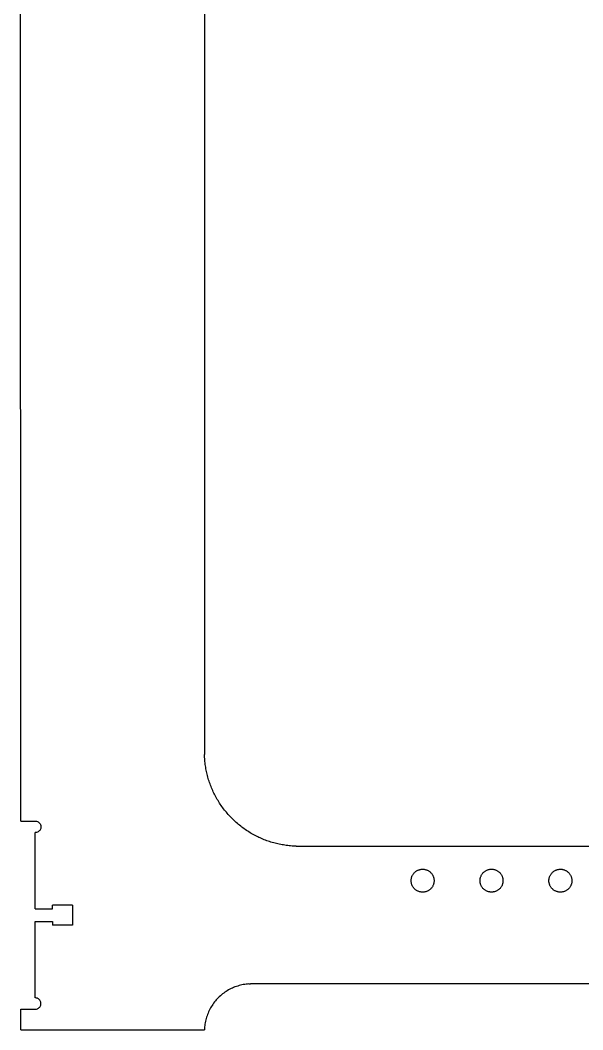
# Model space of a CAD drawing. Extents: x -100 to 100, y -46 to 46.
# Drawn here: x -99.7 to -87.46, y -45.92 to -23.92 of the extents above; entities that cross this region are included whole.
import ezdxf

# ---------------------------------------------------------------- set-up
doc = ezdxf.new("R2010")
doc.units = 0
doc.header["$MEASUREMENT"] = 0
doc.layers.get('0').update_dxf_attribs({"linetype": 'CONTINUOUS'})

msp = doc.modelspace()

# ---------------------------------------------------------------- linework, layer by layer
for p, q in [((-95.69, -7.916), (-95.692, -39.916)), ((-99.691, -41.369), (-99.704, -9.714)), ((-95.691, -39.947), (-95.692, -39.916)), ((-95.69, -39.978), (-95.691, -39.947)), ((-95.688, -40.009), (-95.69, -39.978)), ((-95.685, -40.04), (-95.688, -40.009)), ((-95.682, -40.071), (-95.685, -40.04)), ((-95.679, -40.102), (-95.682, -40.071)), ((-95.675, -40.133), (-95.679, -40.102)), ((-95.67, -40.164), (-95.675, -40.133)), ((-95.665, -40.195), (-95.67, -40.164)), ((-95.66, -40.226), (-95.665, -40.195)), ((-95.654, -40.256), (-95.66, -40.226)), ((-95.648, -40.287), (-95.654, -40.256)), ((-95.641, -40.317), (-95.648, -40.287)), ((-95.634, -40.348), (-95.641, -40.317)), ((-95.626, -40.378), (-95.634, -40.348)), ((-95.618, -40.408), (-95.626, -40.378)), ((-95.61, -40.438), (-95.618, -40.408)), ((-95.601, -40.468), (-95.61, -40.438)), ((-95.591, -40.498), (-95.601, -40.468)), ((-95.581, -40.527), (-95.591, -40.498)), ((-95.571, -40.557), (-95.581, -40.527)), ((-95.56, -40.586), (-95.571, -40.557)), ((-95.549, -40.615), (-95.56, -40.586)), ((-95.537, -40.644), (-95.549, -40.615)), ((-95.525, -40.673), (-95.537, -40.644)), ((-95.513, -40.701), (-95.525, -40.673)), ((-95.5, -40.729), (-95.513, -40.701)), ((-95.486, -40.758), (-95.5, -40.729)), ((-95.472, -40.785), (-95.486, -40.758)), ((-95.458, -40.813), (-95.472, -40.785)), ((-95.443, -40.841), (-95.458, -40.813)), ((-95.428, -40.868), (-95.443, -40.841)), ((-95.413, -40.895), (-95.428, -40.868)), ((-95.397, -40.922), (-95.413, -40.895)), ((-95.381, -40.948), (-95.397, -40.922)), ((-95.364, -40.975), (-95.381, -40.948)), ((-95.347, -41.001), (-95.364, -40.975)), ((-95.329, -41.027), (-95.347, -41.001)), ((-95.311, -41.052), (-95.329, -41.027)), ((-95.293, -41.077), (-95.311, -41.052)), ((-95.275, -41.102), (-95.293, -41.077)), ((-95.255, -41.127), (-95.275, -41.102)), ((-95.236, -41.152), (-95.255, -41.127)), ((-95.216, -41.176), (-95.236, -41.152)), ((-95.196, -41.199), (-95.216, -41.176)), ((-95.176, -41.223), (-95.196, -41.199)), ((-95.155, -41.246), (-95.176, -41.223)), ((-95.134, -41.269), (-95.155, -41.246)), ((-95.112, -41.292), (-95.134, -41.269)), ((-95.09, -41.314), (-95.112, -41.292)), ((-95.068, -41.336), (-95.09, -41.314)), ((-95.045, -41.357), (-95.068, -41.336)), ((-95.023, -41.378), (-95.045, -41.357)), ((-99.691, -41.369), (-99.379, -41.369)), ((-99.379, -41.369), (-99.363, -41.37)), ((-99.363, -41.37), (-99.347, -41.373)), ((-99.347, -41.373), (-99.331, -41.378)), ((-99.331, -41.378), (-99.316, -41.385)), ((-99.316, -41.385), (-99.303, -41.394)), ((-99.303, -41.394), (-99.29, -41.405)), ((-99.28, -41.57), (-99.291, -41.582)), ((-99.29, -41.405), (-99.28, -41.418)), ((-99.28, -41.418), (-99.271, -41.431)), ((-99.271, -41.556), (-99.28, -41.57)), ((-99.271, -41.431), (-99.263, -41.446)), ((-99.263, -41.541), (-99.271, -41.556)), ((-99.263, -41.446), (-99.258, -41.461)), ((-99.258, -41.526), (-99.263, -41.541)), ((-99.258, -41.461), (-99.255, -41.477)), ((-99.255, -41.51), (-99.258, -41.526)), ((-99.255, -41.477), (-99.254, -41.494)), ((-99.254, -41.494), (-99.255, -41.51)), ((-94.999, -41.399), (-95.023, -41.378)), ((-94.976, -41.42), (-94.999, -41.399)), ((-94.952, -41.44), (-94.976, -41.42)), ((-94.928, -41.46), (-94.952, -41.44)), ((-94.904, -41.479), (-94.928, -41.46)), ((-94.879, -41.498), (-94.904, -41.479)), ((-94.854, -41.517), (-94.879, -41.498)), ((-94.829, -41.535), (-94.854, -41.517)), ((-94.803, -41.553), (-94.829, -41.535)), ((-94.777, -41.57), (-94.803, -41.553)), ((-94.751, -41.588), (-94.777, -41.57)), ((-99.363, -41.618), (-99.379, -41.619)), ((-99.379, -43.278), (-99.379, -41.619)), ((-99.347, -41.614), (-99.363, -41.618)), ((-99.331, -41.609), (-99.347, -41.614)), ((-99.316, -41.602), (-99.331, -41.609)), ((-99.303, -41.593), (-99.316, -41.602)), ((-99.291, -41.582), (-99.303, -41.593)), ((-94.725, -41.604), (-94.751, -41.588)), ((-94.698, -41.621), (-94.725, -41.604)), ((-94.672, -41.636), (-94.698, -41.621)), ((-94.645, -41.652), (-94.672, -41.636)), ((-94.617, -41.667), (-94.645, -41.652)), ((-94.59, -41.682), (-94.617, -41.667)), ((-94.562, -41.696), (-94.59, -41.682)), ((-94.534, -41.71), (-94.562, -41.696)), ((-94.506, -41.723), (-94.534, -41.71)), ((-94.478, -41.736), (-94.506, -41.723)), ((-94.449, -41.749), (-94.478, -41.736)), ((-94.42, -41.761), (-94.449, -41.749)), ((-94.391, -41.773), (-94.42, -41.761)), ((-94.362, -41.784), (-94.391, -41.773)), ((-94.333, -41.795), (-94.362, -41.784)), ((-94.304, -41.805), (-94.333, -41.795)), ((-94.274, -41.815), (-94.304, -41.805)), ((-94.244, -41.824), (-94.274, -41.815)), ((-94.215, -41.833), (-94.244, -41.824)), ((-94.185, -41.842), (-94.215, -41.833)), ((-94.155, -41.85), (-94.185, -41.842)), ((-94.124, -41.858), (-94.155, -41.85)), ((-94.094, -41.865), (-94.124, -41.858)), ((-94.064, -41.872), (-94.094, -41.865)), ((-94.033, -41.878), (-94.064, -41.872)), ((-94.002, -41.884), (-94.033, -41.878)), ((-93.972, -41.889), (-94.002, -41.884)), ((-93.941, -41.894), (-93.972, -41.889)), ((-93.91, -41.898), (-93.941, -41.894)), ((-93.879, -41.902), (-93.91, -41.898)), ((-93.848, -41.906), (-93.879, -41.902)), ((-93.817, -41.909), (-93.848, -41.906)), ((-93.786, -41.911), (-93.817, -41.909)), ((-93.755, -41.913), (-93.786, -41.911)), ((-93.724, -41.915), (-93.755, -41.913)), ((-93.693, -41.916), (-93.724, -41.915)), ((-93.693, -41.916), (-75.942, -41.917)), ((-91.084, -42.46), (-91.073, -42.453)), ((-91.073, -42.453), (-91.062, -42.447)), ((-91.062, -42.447), (-91.05, -42.441)), ((-91.05, -42.441), (-91.038, -42.435)), ((-91.038, -42.435), (-91.026, -42.431)), ((-91.026, -42.431), (-91.014, -42.427)), ((-91.014, -42.427), (-91.001, -42.423)), ((-91.001, -42.423), (-90.988, -42.42)), ((-90.988, -42.42), (-90.975, -42.418)), ((-90.975, -42.418), (-90.962, -42.417)), ((-90.962, -42.417), (-90.949, -42.416)), ((-90.949, -42.416), (-90.936, -42.416)), ((-90.936, -42.416), (-90.923, -42.417)), ((-90.923, -42.417), (-90.91, -42.418)), ((-90.91, -42.418), (-90.897, -42.42)), ((-90.897, -42.42), (-90.884, -42.423)), ((-90.884, -42.423), (-90.872, -42.427)), ((-90.872, -42.427), (-90.859, -42.431)), ((-90.859, -42.431), (-90.847, -42.435)), ((-90.847, -42.435), (-90.835, -42.441)), ((-90.835, -42.441), (-90.823, -42.447)), ((-90.823, -42.447), (-90.812, -42.453)), ((-90.812, -42.453), (-90.801, -42.46)), ((-89.59, -42.464), (-89.579, -42.457)), ((-89.579, -42.457), (-89.568, -42.45)), ((-89.568, -42.45), (-89.556, -42.444)), ((-89.556, -42.444), (-89.544, -42.438)), ((-89.544, -42.438), (-89.532, -42.433)), ((-89.532, -42.433), (-89.52, -42.429)), ((-89.52, -42.429), (-89.507, -42.425)), ((-89.507, -42.425), (-89.495, -42.422)), ((-89.495, -42.422), (-89.482, -42.419)), ((-89.482, -42.419), (-89.469, -42.418)), ((-89.469, -42.418), (-89.458, -42.417)), ((-89.458, -42.417), (-89.456, -42.417)), ((-89.456, -42.417), (-89.443, -42.416)), ((-89.443, -42.416), (-89.43, -42.417)), ((-89.43, -42.417), (-89.416, -42.418)), ((-89.416, -42.418), (-89.403, -42.419)), ((-89.403, -42.419), (-89.391, -42.422)), ((-89.391, -42.422), (-89.378, -42.425)), ((-89.378, -42.425), (-89.365, -42.429)), ((-89.365, -42.429), (-89.353, -42.433)), ((-89.353, -42.433), (-89.341, -42.438)), ((-89.341, -42.438), (-89.329, -42.444)), ((-89.329, -42.444), (-89.318, -42.45)), ((-89.318, -42.45), (-89.306, -42.457)), ((-89.306, -42.457), (-89.296, -42.464)), ((-88.082, -42.459), (-88.071, -42.452)), ((-88.071, -42.452), (-88.059, -42.445)), ((-88.059, -42.445), (-88.048, -42.44)), ((-88.048, -42.44), (-88.036, -42.434)), ((-88.036, -42.434), (-88.023, -42.43)), ((-88.023, -42.43), (-88.011, -42.426)), ((-88.011, -42.426), (-87.998, -42.423)), ((-87.998, -42.423), (-87.985, -42.42)), ((-87.985, -42.42), (-87.972, -42.418)), ((-87.972, -42.418), (-87.961, -42.417)), ((-87.961, -42.417), (-87.959, -42.417)), ((-87.959, -42.417), (-87.946, -42.417)), ((-87.946, -42.417), (-87.933, -42.417)), ((-87.933, -42.417), (-87.92, -42.417)), ((-87.92, -42.417), (-87.907, -42.419)), ((-87.907, -42.419), (-87.894, -42.421)), ((-87.894, -42.421), (-87.881, -42.424)), ((-87.881, -42.424), (-87.869, -42.428)), ((-87.869, -42.428), (-87.856, -42.432)), ((-87.856, -42.432), (-87.844, -42.437)), ((-87.844, -42.437), (-87.832, -42.442)), ((-87.832, -42.442), (-87.821, -42.448)), ((-87.821, -42.448), (-87.809, -42.455)), ((-87.809, -42.455), (-87.799, -42.462)), ((-91.193, -42.66), (-91.192, -42.647)), ((-91.193, -42.673), (-91.193, -42.66)), ((-91.192, -42.686), (-91.193, -42.673)), ((-91.192, -42.647), (-91.19, -42.634)), ((-91.19, -42.634), (-91.188, -42.621)), ((-91.188, -42.621), (-91.186, -42.608)), ((-91.186, -42.608), (-91.182, -42.595)), ((-91.182, -42.595), (-91.178, -42.583)), ((-91.178, -42.583), (-91.174, -42.571)), ((-91.174, -42.571), (-91.168, -42.559)), ((-91.168, -42.559), (-91.162, -42.547)), ((-91.162, -42.547), (-91.156, -42.536)), ((-91.156, -42.536), (-91.149, -42.525)), ((-91.149, -42.525), (-91.141, -42.514)), ((-91.141, -42.514), (-91.133, -42.504)), ((-91.133, -42.504), (-91.124, -42.494)), ((-91.124, -42.494), (-91.115, -42.485)), ((-91.115, -42.485), (-91.105, -42.476)), ((-91.105, -42.476), (-91.095, -42.468)), ((-91.095, -42.468), (-91.084, -42.46)), ((-90.801, -42.46), (-90.79, -42.468)), ((-90.79, -42.468), (-90.78, -42.476)), ((-90.78, -42.476), (-90.77, -42.485)), ((-90.77, -42.485), (-90.761, -42.494)), ((-90.761, -42.494), (-90.752, -42.504)), ((-90.752, -42.504), (-90.744, -42.514)), ((-90.744, -42.514), (-90.737, -42.525)), ((-90.737, -42.525), (-90.729, -42.536)), ((-90.729, -42.536), (-90.723, -42.547)), ((-90.723, -42.547), (-90.717, -42.559)), ((-90.717, -42.559), (-90.712, -42.571)), ((-90.712, -42.571), (-90.707, -42.583)), ((-90.707, -42.583), (-90.703, -42.595)), ((-90.703, -42.595), (-90.7, -42.608)), ((-90.7, -42.608), (-90.697, -42.621)), ((-90.697, -42.621), (-90.695, -42.634)), ((-90.695, -42.634), (-90.693, -42.647)), ((-90.693, -42.647), (-90.693, -42.66)), ((-90.693, -42.66), (-90.693, -42.673)), ((-90.693, -42.673), (-90.693, -42.686)), ((-89.693, -42.666), (-89.692, -42.653)), ((-89.692, -42.679), (-89.693, -42.666)), ((-89.692, -42.653), (-89.691, -42.64)), ((-89.691, -42.64), (-89.69, -42.627)), ((-89.69, -42.627), (-89.687, -42.614)), ((-89.687, -42.614), (-89.684, -42.602)), ((-89.684, -42.602), (-89.68, -42.589)), ((-89.68, -42.589), (-89.676, -42.577)), ((-89.676, -42.577), (-89.671, -42.565)), ((-89.671, -42.565), (-89.665, -42.553)), ((-89.665, -42.553), (-89.659, -42.541)), ((-89.659, -42.541), (-89.652, -42.53)), ((-89.652, -42.53), (-89.645, -42.519)), ((-89.645, -42.519), (-89.637, -42.509)), ((-89.637, -42.509), (-89.628, -42.499)), ((-89.628, -42.499), (-89.619, -42.49)), ((-89.619, -42.49), (-89.61, -42.481)), ((-89.61, -42.481), (-89.6, -42.472)), ((-89.6, -42.472), (-89.59, -42.464)), ((-89.296, -42.464), (-89.285, -42.472)), ((-89.285, -42.472), (-89.275, -42.481)), ((-89.275, -42.481), (-89.266, -42.49)), ((-89.266, -42.49), (-89.257, -42.499)), ((-89.257, -42.499), (-89.248, -42.509)), ((-89.248, -42.509), (-89.24, -42.519)), ((-89.24, -42.519), (-89.233, -42.53)), ((-89.233, -42.53), (-89.226, -42.541)), ((-89.226, -42.541), (-89.22, -42.553)), ((-89.22, -42.553), (-89.214, -42.565)), ((-89.214, -42.565), (-89.209, -42.577)), ((-89.209, -42.577), (-89.205, -42.589)), ((-89.205, -42.589), (-89.201, -42.602)), ((-89.201, -42.602), (-89.198, -42.614)), ((-89.198, -42.614), (-89.196, -42.627)), ((-89.196, -42.627), (-89.194, -42.64)), ((-89.194, -42.64), (-89.193, -42.653)), ((-89.193, -42.653), (-89.193, -42.666)), ((-89.193, -42.666), (-89.193, -42.679)), ((-88.193, -42.67), (-88.192, -42.657)), ((-88.192, -42.683), (-88.193, -42.67)), ((-88.192, -42.644), (-88.19, -42.631)), ((-88.192, -42.657), (-88.192, -42.644)), ((-88.19, -42.631), (-88.188, -42.618)), ((-88.188, -42.618), (-88.185, -42.605)), ((-88.185, -42.605), (-88.181, -42.593)), ((-88.181, -42.593), (-88.177, -42.58)), ((-88.177, -42.58), (-88.172, -42.568)), ((-88.172, -42.568), (-88.167, -42.556)), ((-88.167, -42.556), (-88.161, -42.545)), ((-88.161, -42.545), (-88.154, -42.533)), ((-88.154, -42.533), (-88.147, -42.522)), ((-88.147, -42.522), (-88.139, -42.512)), ((-88.139, -42.512), (-88.131, -42.502)), ((-88.131, -42.502), (-88.122, -42.492)), ((-88.122, -42.492), (-88.113, -42.483)), ((-88.113, -42.483), (-88.103, -42.474)), ((-88.103, -42.474), (-88.092, -42.466)), ((-88.092, -42.466), (-88.082, -42.459)), ((-87.799, -42.462), (-87.788, -42.47)), ((-87.788, -42.47), (-87.778, -42.478)), ((-87.778, -42.478), (-87.768, -42.487)), ((-87.768, -42.487), (-87.759, -42.497)), ((-87.759, -42.497), (-87.751, -42.506)), ((-87.751, -42.506), (-87.742, -42.517)), ((-87.742, -42.517), (-87.735, -42.527)), ((-87.735, -42.527), (-87.728, -42.538)), ((-87.728, -42.538), (-87.721, -42.55)), ((-87.721, -42.55), (-87.716, -42.562)), ((-87.716, -42.562), (-87.711, -42.574)), ((-87.711, -42.574), (-87.706, -42.586)), ((-87.706, -42.586), (-87.702, -42.598)), ((-87.702, -42.598), (-87.699, -42.611)), ((-87.699, -42.611), (-87.696, -42.624)), ((-87.696, -42.624), (-87.694, -42.637)), ((-87.694, -42.637), (-87.693, -42.65)), ((-87.693, -42.676), (-87.694, -42.689)), ((-87.693, -42.65), (-87.693, -42.663)), ((-87.693, -42.663), (-87.693, -42.676)), ((-91.19, -42.699), (-91.192, -42.686)), ((-91.188, -42.712), (-91.19, -42.699)), ((-91.186, -42.725), (-91.188, -42.712)), ((-91.182, -42.737), (-91.186, -42.725)), ((-91.178, -42.75), (-91.182, -42.737)), ((-91.174, -42.762), (-91.178, -42.75)), ((-91.168, -42.774), (-91.174, -42.762)), ((-91.162, -42.786), (-91.168, -42.774)), ((-91.156, -42.797), (-91.162, -42.786)), ((-91.149, -42.808), (-91.156, -42.797)), ((-91.141, -42.818), (-91.149, -42.808)), ((-91.133, -42.829), (-91.141, -42.818)), ((-91.124, -42.838), (-91.133, -42.829)), ((-91.115, -42.848), (-91.124, -42.838)), ((-91.105, -42.856), (-91.115, -42.848)), ((-91.095, -42.865), (-91.105, -42.856)), ((-91.084, -42.872), (-91.095, -42.865)), ((-91.073, -42.879), (-91.084, -42.872)), ((-91.062, -42.886), (-91.073, -42.879)), ((-91.05, -42.892), (-91.062, -42.886)), ((-91.038, -42.897), (-91.05, -42.892)), ((-91.026, -42.902), (-91.038, -42.897)), ((-90.847, -42.897), (-90.859, -42.902)), ((-90.835, -42.892), (-90.847, -42.897)), ((-90.823, -42.886), (-90.835, -42.892)), ((-90.812, -42.879), (-90.823, -42.886)), ((-90.801, -42.872), (-90.812, -42.879)), ((-90.79, -42.865), (-90.801, -42.872)), ((-90.78, -42.856), (-90.79, -42.865)), ((-90.771, -42.848), (-90.78, -42.856)), ((-90.761, -42.838), (-90.771, -42.848)), ((-90.752, -42.829), (-90.761, -42.838)), ((-90.744, -42.818), (-90.752, -42.829)), ((-90.737, -42.808), (-90.744, -42.818)), ((-90.729, -42.797), (-90.737, -42.808)), ((-90.723, -42.786), (-90.729, -42.797)), ((-90.717, -42.774), (-90.723, -42.786)), ((-90.712, -42.762), (-90.717, -42.774)), ((-90.707, -42.75), (-90.712, -42.762)), ((-90.703, -42.737), (-90.707, -42.75)), ((-90.7, -42.725), (-90.703, -42.737)), ((-90.697, -42.712), (-90.7, -42.725)), ((-90.695, -42.699), (-90.697, -42.712)), ((-90.693, -42.686), (-90.695, -42.699)), ((-89.691, -42.693), (-89.692, -42.679)), ((-89.69, -42.705), (-89.691, -42.693)), ((-89.687, -42.718), (-89.69, -42.705)), ((-89.684, -42.731), (-89.687, -42.718)), ((-89.68, -42.744), (-89.684, -42.731)), ((-89.676, -42.756), (-89.68, -42.744)), ((-89.671, -42.768), (-89.676, -42.756)), ((-89.665, -42.78), (-89.671, -42.768)), ((-89.659, -42.791), (-89.665, -42.78)), ((-89.652, -42.803), (-89.659, -42.791)), ((-89.645, -42.813), (-89.652, -42.803)), ((-89.637, -42.824), (-89.645, -42.813)), ((-89.628, -42.834), (-89.637, -42.824)), ((-89.619, -42.843), (-89.628, -42.834)), ((-89.61, -42.852), (-89.619, -42.843)), ((-89.6, -42.861), (-89.61, -42.852)), ((-89.59, -42.869), (-89.6, -42.861)), ((-89.579, -42.876), (-89.59, -42.869)), ((-89.568, -42.883), (-89.579, -42.876)), ((-89.556, -42.889), (-89.568, -42.883)), ((-89.544, -42.895), (-89.556, -42.889)), ((-89.532, -42.9), (-89.544, -42.895)), ((-89.341, -42.895), (-89.353, -42.9)), ((-89.329, -42.889), (-89.341, -42.895)), ((-89.318, -42.883), (-89.329, -42.889)), ((-89.306, -42.876), (-89.318, -42.883)), ((-89.296, -42.869), (-89.306, -42.876)), ((-89.285, -42.861), (-89.296, -42.869)), ((-89.275, -42.852), (-89.285, -42.861)), ((-89.266, -42.843), (-89.275, -42.852)), ((-89.257, -42.834), (-89.266, -42.843)), ((-89.248, -42.824), (-89.257, -42.834)), ((-89.24, -42.813), (-89.248, -42.824)), ((-89.233, -42.803), (-89.24, -42.813)), ((-89.226, -42.791), (-89.233, -42.803)), ((-89.22, -42.78), (-89.226, -42.791)), ((-89.214, -42.768), (-89.22, -42.78)), ((-89.209, -42.756), (-89.214, -42.768)), ((-89.205, -42.744), (-89.209, -42.756)), ((-89.201, -42.731), (-89.205, -42.744)), ((-89.198, -42.718), (-89.201, -42.731)), ((-89.196, -42.705), (-89.198, -42.718)), ((-89.194, -42.693), (-89.196, -42.705)), ((-89.193, -42.679), (-89.194, -42.693)), ((-88.191, -42.696), (-88.192, -42.683)), ((-88.189, -42.709), (-88.191, -42.696)), ((-88.186, -42.722), (-88.189, -42.709)), ((-88.183, -42.735), (-88.186, -42.722)), ((-88.179, -42.747), (-88.183, -42.735)), ((-88.175, -42.759), (-88.179, -42.747)), ((-88.17, -42.771), (-88.175, -42.759)), ((-88.164, -42.783), (-88.17, -42.771)), ((-88.157, -42.795), (-88.164, -42.783)), ((-88.15, -42.806), (-88.157, -42.795)), ((-88.143, -42.816), (-88.15, -42.806)), ((-88.135, -42.827), (-88.143, -42.816)), ((-88.126, -42.836), (-88.135, -42.827)), ((-88.117, -42.846), (-88.126, -42.836)), ((-88.107, -42.855), (-88.117, -42.846)), ((-88.097, -42.863), (-88.107, -42.855)), ((-88.087, -42.871), (-88.097, -42.863)), ((-88.076, -42.878), (-88.087, -42.871)), ((-88.064, -42.885), (-88.076, -42.878)), ((-88.053, -42.891), (-88.064, -42.885)), ((-88.041, -42.896), (-88.053, -42.891)), ((-88.029, -42.901), (-88.041, -42.896)), ((-87.838, -42.893), (-87.85, -42.899)), ((-87.826, -42.888), (-87.838, -42.893)), ((-87.815, -42.881), (-87.826, -42.888)), ((-87.803, -42.874), (-87.815, -42.881)), ((-87.793, -42.867), (-87.803, -42.874)), ((-87.782, -42.858), (-87.793, -42.867)), ((-87.773, -42.85), (-87.782, -42.858)), ((-87.763, -42.841), (-87.773, -42.85)), ((-87.754, -42.831), (-87.763, -42.841)), ((-87.746, -42.821), (-87.754, -42.831)), ((-87.738, -42.811), (-87.746, -42.821)), ((-87.731, -42.8), (-87.738, -42.811)), ((-87.724, -42.788), (-87.731, -42.8)), ((-87.718, -42.777), (-87.724, -42.788)), ((-87.713, -42.765), (-87.718, -42.777)), ((-87.708, -42.753), (-87.713, -42.765)), ((-87.704, -42.74), (-87.708, -42.753)), ((-87.7, -42.728), (-87.704, -42.74)), ((-87.697, -42.715), (-87.7, -42.728)), ((-87.695, -42.702), (-87.697, -42.715)), ((-87.694, -42.689), (-87.695, -42.702)), ((-91.014, -42.906), (-91.026, -42.902)), ((-91.001, -42.909), (-91.014, -42.906)), ((-90.988, -42.912), (-91.001, -42.909)), ((-90.975, -42.914), (-90.988, -42.912)), ((-90.962, -42.916), (-90.975, -42.914)), ((-90.949, -42.916), (-90.962, -42.916)), ((-90.936, -42.916), (-90.949, -42.916)), ((-90.923, -42.916), (-90.936, -42.916)), ((-90.91, -42.914), (-90.923, -42.916)), ((-90.897, -42.912), (-90.91, -42.914)), ((-90.884, -42.909), (-90.897, -42.912)), ((-90.872, -42.906), (-90.884, -42.909)), ((-90.859, -42.902), (-90.872, -42.906)), ((-89.52, -42.904), (-89.532, -42.9)), ((-89.507, -42.908), (-89.52, -42.904)), ((-89.495, -42.911), (-89.507, -42.908)), ((-89.482, -42.913), (-89.495, -42.911)), ((-89.469, -42.915), (-89.482, -42.913)), ((-89.456, -42.916), (-89.469, -42.915)), ((-89.443, -42.916), (-89.456, -42.916)), ((-89.43, -42.916), (-89.443, -42.916)), ((-89.416, -42.915), (-89.43, -42.916)), ((-89.403, -42.913), (-89.416, -42.915)), ((-89.391, -42.911), (-89.403, -42.913)), ((-89.378, -42.908), (-89.391, -42.911)), ((-89.365, -42.904), (-89.378, -42.908)), ((-89.353, -42.9), (-89.365, -42.904)), ((-88.016, -42.905), (-88.029, -42.901)), ((-88.004, -42.909), (-88.016, -42.905)), ((-87.991, -42.912), (-88.004, -42.909)), ((-87.978, -42.914), (-87.991, -42.912)), ((-87.965, -42.915), (-87.978, -42.914)), ((-87.952, -42.916), (-87.965, -42.915)), ((-87.939, -42.916), (-87.952, -42.916)), ((-87.926, -42.916), (-87.939, -42.916)), ((-87.913, -42.915), (-87.926, -42.916)), ((-87.9, -42.913), (-87.913, -42.915)), ((-87.887, -42.91), (-87.9, -42.913)), ((-87.874, -42.907), (-87.887, -42.91)), ((-87.862, -42.903), (-87.874, -42.907)), ((-87.85, -42.899), (-87.862, -42.903)), ((-99.379, -43.278), (-99.004, -43.278)), ((-99.004, -43.278), (-99.004, -43.197)), ((-98.567, -43.197), (-99.004, -43.197)), ((-98.567, -43.197), (-98.567, -43.634)), ((-99.379, -43.559), (-99.004, -43.559)), ((-99.379, -45.219), (-99.379, -43.559)), ((-99.004, -43.559), (-99.004, -43.634)), ((-98.567, -43.634), (-99.004, -43.634)), ((-95.248, -45.098), (-95.273, -45.116)), ((-95.222, -45.08), (-95.248, -45.098)), ((-95.196, -45.064), (-95.222, -45.08)), ((-95.169, -45.048), (-95.196, -45.064)), ((-95.141, -45.033), (-95.169, -45.048)), ((-95.114, -45.019), (-95.141, -45.033)), ((-95.085, -45.006), (-95.114, -45.019)), ((-95.057, -44.994), (-95.085, -45.006)), ((-95.028, -44.982), (-95.057, -44.994)), ((-94.998, -44.971), (-95.028, -44.982)), ((-94.969, -44.962), (-94.998, -44.971)), ((-94.939, -44.953), (-94.969, -44.962)), ((-94.909, -44.945), (-94.939, -44.953)), ((-94.878, -44.938), (-94.909, -44.945)), ((-94.848, -44.932), (-94.878, -44.938)), ((-94.817, -44.927), (-94.848, -44.932)), ((-94.786, -44.923), (-94.817, -44.927)), ((-94.755, -44.92), (-94.786, -44.923)), ((-94.724, -44.917), (-94.755, -44.92)), ((-94.724, -44.917), (-94.693, -44.916)), ((-79.694, -44.917), (-94.693, -44.916)), ((-99.363, -45.22), (-99.379, -45.219)), ((-99.347, -45.223), (-99.363, -45.22)), ((-99.331, -45.228), (-99.347, -45.223)), ((-99.317, -45.235), (-99.331, -45.228)), ((-99.303, -45.244), (-99.317, -45.235)), ((-99.291, -45.255), (-99.303, -45.244)), ((-99.28, -45.268), (-99.291, -45.255)), ((-99.271, -45.281), (-99.28, -45.268)), ((-99.264, -45.296), (-99.271, -45.281)), ((-99.258, -45.311), (-99.264, -45.296)), ((-99.255, -45.327), (-99.258, -45.311)), ((-95.474, -45.31), (-95.493, -45.335)), ((-95.455, -45.286), (-95.474, -45.31)), ((-95.434, -45.262), (-95.455, -45.286)), ((-95.413, -45.239), (-95.434, -45.262)), ((-95.392, -45.217), (-95.413, -45.239)), ((-95.369, -45.195), (-95.392, -45.217)), ((-95.346, -45.174), (-95.369, -45.195)), ((-95.323, -45.154), (-95.346, -45.174)), ((-95.298, -45.134), (-95.323, -45.154)), ((-95.273, -45.116), (-95.298, -45.134)), ((-99.692, -45.916), (-99.692, -45.469)), ((-99.692, -45.469), (-99.379, -45.469)), ((-99.379, -45.469), (-99.363, -45.468)), ((-99.363, -45.468), (-99.347, -45.464)), ((-99.347, -45.464), (-99.331, -45.459)), ((-99.331, -45.459), (-99.317, -45.452)), ((-99.317, -45.452), (-99.303, -45.443)), ((-99.303, -45.443), (-99.291, -45.432)), ((-99.291, -45.432), (-99.28, -45.42)), ((-99.28, -45.42), (-99.271, -45.406)), ((-99.271, -45.406), (-99.264, -45.391)), ((-99.264, -45.391), (-99.258, -45.376)), ((-99.258, -45.376), (-99.255, -45.36)), ((-99.254, -45.344), (-99.255, -45.327)), ((-99.255, -45.36), (-99.254, -45.344)), ((-95.603, -45.523), (-95.615, -45.552)), ((-95.59, -45.495), (-95.603, -45.523)), ((-95.576, -45.467), (-95.59, -45.495)), ((-95.561, -45.44), (-95.576, -45.467)), ((-95.545, -45.413), (-95.561, -45.44)), ((-95.528, -45.387), (-95.545, -45.413)), ((-95.511, -45.361), (-95.528, -45.387)), ((-95.493, -45.335), (-95.511, -45.361)), ((-95.671, -45.73), (-95.677, -45.761)), ((-95.664, -45.7), (-95.671, -45.73)), ((-95.656, -45.67), (-95.664, -45.7)), ((-95.647, -45.64), (-95.656, -45.67)), ((-95.637, -45.61), (-95.647, -45.64)), ((-95.627, -45.581), (-95.637, -45.61)), ((-95.615, -45.552), (-95.627, -45.581)), ((-99.692, -45.916), (-95.693, -45.916)), ((-95.691, -45.885), (-95.693, -45.916)), ((-95.689, -45.854), (-95.691, -45.885)), ((-95.686, -45.823), (-95.689, -45.854)), ((-95.682, -45.792), (-95.686, -45.823)), ((-95.677, -45.761), (-95.682, -45.792))]:
    msp.add_line(p, q)

doc.saveas('drawing.dxf')
